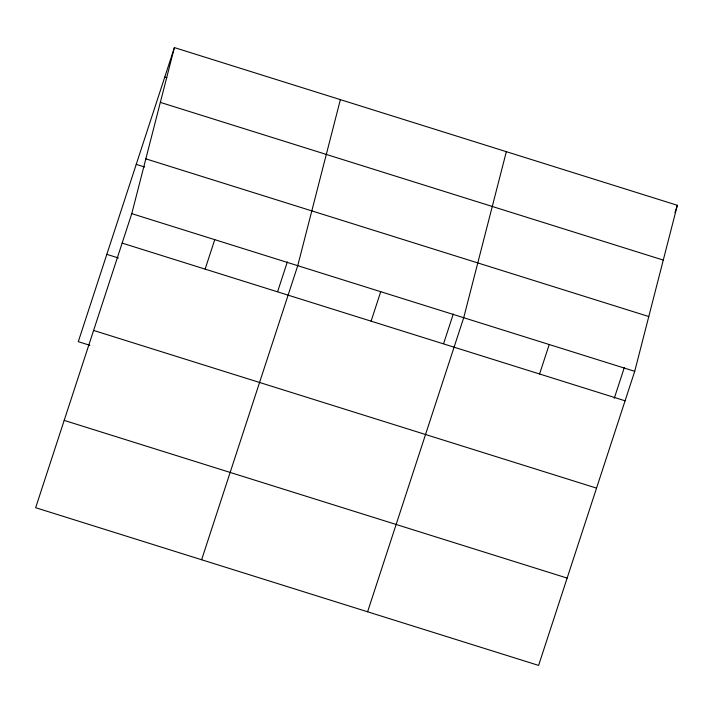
<?xml version="1.0" encoding="UTF-8"?>
<svg xmlns="http://www.w3.org/2000/svg" width="713" height="713" viewBox="0 0 713 713"><rect width="100%" height="100%" fill="white"/><g stroke="black" fill="none" stroke-linecap="round" stroke-linejoin="round"><path stroke-width="1.07" d="M131.771 213.642L174.4 47.593L677.35 205.291L634.713 371.33L538.6 665.407L35.65 507.709L131.771 213.642L634.713 371.33M340.377 99.633L297.74 265.682L201.619 559.75M506.346 151.673L463.708 317.722L367.596 611.79M174.4 47.593L78.287 341.67L89.838 345.288M205.121 269.131L214.756 239.657M277.642 291.572L287.33 261.938M371.09 321.171L380.724 291.697M443.611 343.613L453.299 313.978M539.581 373.995L549.215 344.522M614.267 398.282L624.303 367.596M674.944 212.661L677.35 205.291M164.774 77.066L166.869 77.726M160.336 102.387L663.277 260.085M145.835 158.847L648.785 316.536M136.228 164.382L144.632 167.02M122.137 243.106L625.078 400.804M106.825 254.345L118.385 257.972M93.59 330.431L596.54 488.12M64.188 420.394L567.138 578.083"/></g></svg>
